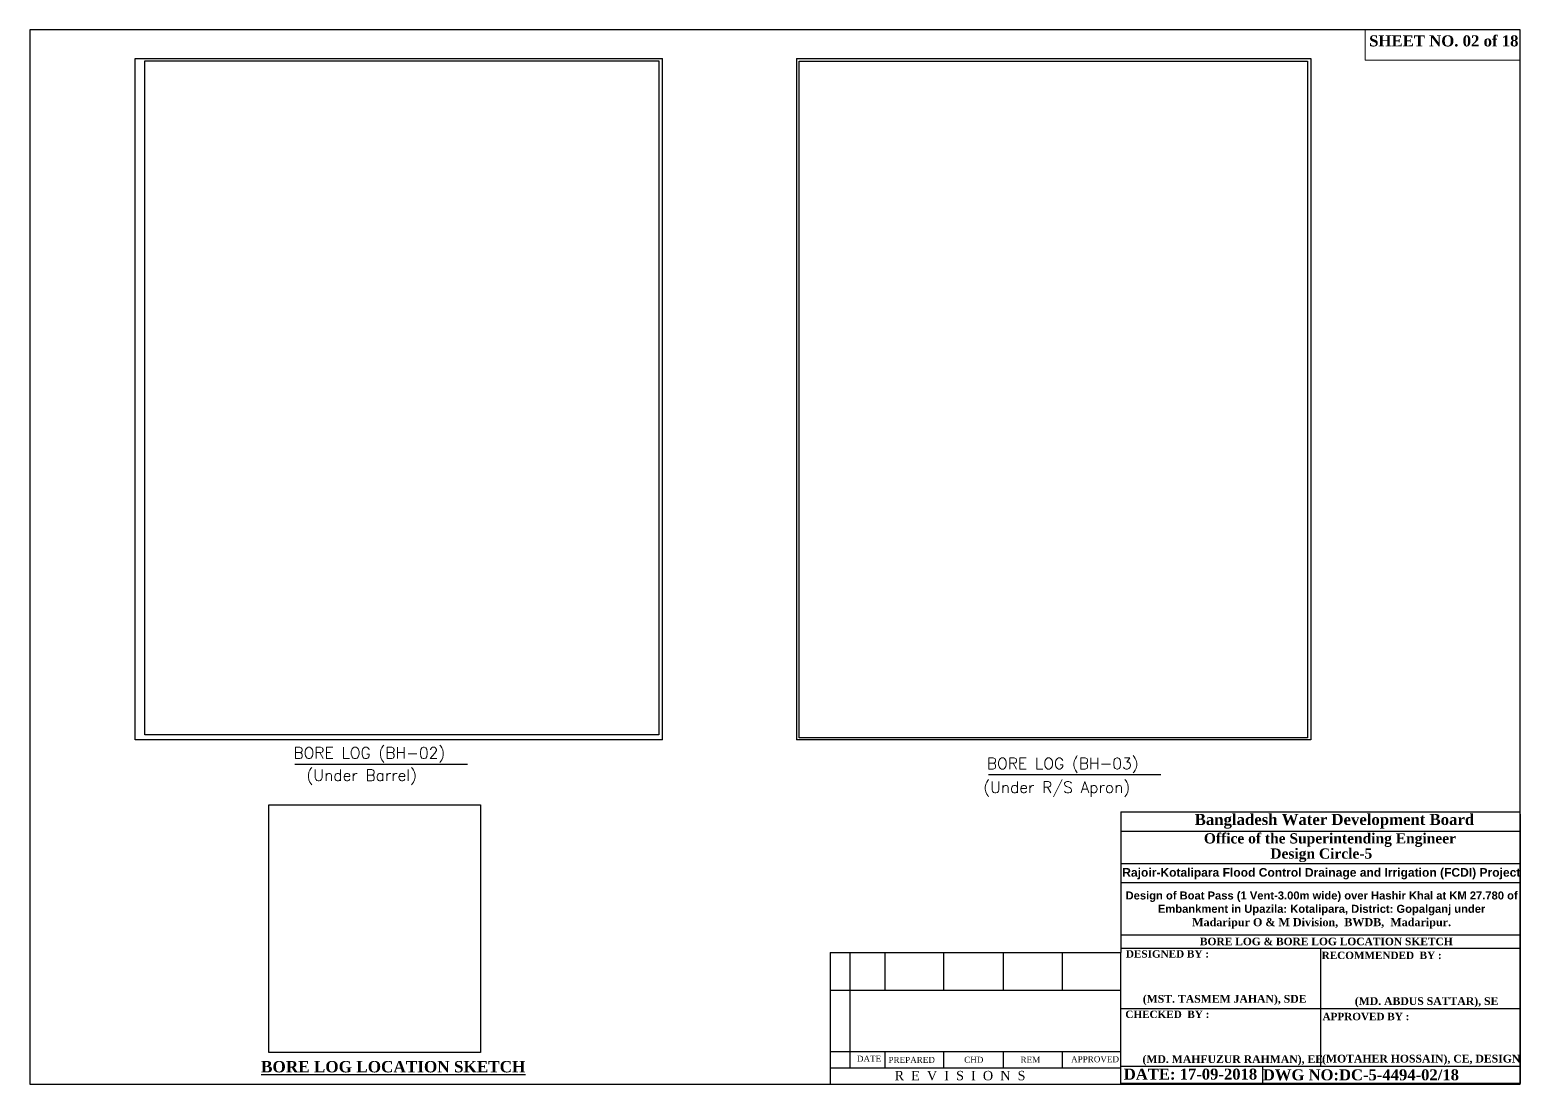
# Model space of a CAD drawing. Extents: x -1206532 to 786809, y -4288605 to 172932.
# Drawn here: x -994935 to -940477, y -4254037 to -4215529 of the extents above; entities that cross this region are included whole.
import ezdxf

# ---------------------------------------------------------------- set-up
doc = ezdxf.new("R2010")
doc.units = 0
doc.header["$LTSCALE"] = 300
doc.header["$MEASUREMENT"] = 0
doc.layers.add('Left Bank Profile', color=7, linetype='CONTINUOUS', lineweight=25)
doc.layers.add('Other line', color=7, linetype='CONTINUOUS', lineweight=15)
doc.layers.add('LINE', color=7, linetype='CONTINUOUS')
doc.styles.add('BIG', font='ROMANT.SHX')
doc.styles.add('SMALL', font='ROMANS.SHX')
picture_1 = doc.add_image_def('image4.jpg', size_in_pixel=(2766, 3625))
picture_2 = doc.add_image_def('image5.jpg', size_in_pixel=(2749, 3656))
picture_3 = doc.add_image_def('image6.jpg', size_in_pixel=(349, 408))

msp = doc.modelspace()

# ---------------------------------------------------------------- linework, layer by layer
at = {"layer": 'Left Bank Profile'}
msp.add_lwpolyline([(-968113.33, -4254036.671), (-940480.743, -4254036.671)], dxfattribs=at)
at = {"layer": 'LINE'}
for p, q in [((-985245.872, -4242345.788), (-978946.872, -4242345.788)), ((-959908.127, -4242731.711), (-953609.127, -4242731.711))]:
    msp.add_line(p, q, dxfattribs=at)
at = {"layer": 'LINE', "lineweight": 25}
for p, q in [((-955071.114, -4244092.057), (-940480.743, -4244092.057)), ((-955071.114, -4244092.057), (-955071.114, -4249223.087)), ((-940480.743, -4244179.183), (-940480.743, -4254014.171)), ((-955071.114, -4244800.502), (-940480.743, -4244800.502)), ((-955071.114, -4245975.6), (-940480.743, -4245975.6)), ((-955071.114, -4245975.6), (-940480.743, -4245975.6)), ((-955071.114, -4245975.6), (-940480.743, -4245975.6)), ((-955071.114, -4245975.6), (-940480.743, -4245975.6)), ((-955071.114, -4246668.947), (-940480.743, -4246668.947)), ((-955071.114, -4246668.947), (-940480.743, -4246668.947)), ((-955071.114, -4246668.947), (-940480.743, -4246668.947)), ((-955071.114, -4246668.947), (-940480.743, -4246668.947)), ((-955071.114, -4248576.343), (-940480.743, -4248576.343)), ((-965689.887, -4249223.087), (-955071.114, -4249223.087)), ((-965689.887, -4249223.087), (-965689.887, -4254014.171)), ((-964974.499, -4249223.087), (-964974.499, -4253445.113)), ((-964974.499, -4249223.087), (-964974.499, -4253445.113)), ((-964974.499, -4249223.087), (-964974.499, -4253445.113)), ((-964974.499, -4249223.087), (-964974.499, -4253445.113)), ((-963689.282, -4249245.818), (-963689.282, -4250603.75)), ((-961533.548, -4250603.75), (-961533.548, -4249222.963)), ((-959361.53, -4250603.75), (-959361.53, -4249222.963)), ((-957198.169, -4250603.75), (-957198.169, -4249242.307)), ((-957127.267, -4249223.087), (-955071.114, -4249223.087)), ((-955071.114, -4249070.606), (-940480.743, -4249070.606)), ((-955071.114, -4254014.171), (-955071.114, -4249223.087)), ((-947775.928, -4249070.606), (-947775.928, -4253375.587)), ((-965689.887, -4250603.75), (-955178.562, -4250603.75)), ((-964941.72, -4250603.75), (-955071.114, -4250603.75)), ((-955071.114, -4251274.736), (-940480.743, -4251274.736)), ((-965689.887, -4252844.825), (-955178.562, -4252844.825)), ((-964941.72, -4252844.825), (-955071.114, -4252844.825)), ((-964941.72, -4252844.825), (-955178.562, -4252844.825)), ((-964941.72, -4252844.825), (-955178.562, -4252844.825)), ((-963689.282, -4252844.825), (-963689.282, -4253445.113)), ((-961533.548, -4253446.514), (-961533.548, -4252844.825)), ((-959361.53, -4253446.514), (-959361.53, -4252844.825)), ((-957198.169, -4253443.208), (-957198.169, -4252844.825)), ((-965689.887, -4253445.113), (-955178.562, -4253445.113)), ((-964941.72, -4253445.113), (-955071.114, -4253445.113)), ((-964941.72, -4253445.113), (-955178.562, -4253445.113)), ((-964941.72, -4253445.113), (-955178.562, -4253445.113)), ((-955071.114, -4253375.587), (-940480.743, -4253375.587)), ((-952170.839, -4253375.587), (-940480.743, -4253375.587)), ((-952170.839, -4253375.587), (-940480.743, -4253375.587)), ((-952170.839, -4253375.587), (-940480.743, -4253375.587)), ((-949892.696, -4253375.587), (-949892.696, -4254019.721)), ((-940480.743, -4254014.171), (-955071.114, -4254014.171)), ((-943449.382, -4254014.171), (-942476.502, -4254014.171))]:
    msp.add_line(p, q, dxfattribs=at)
at = {"layer": 'LINE'}
msp.add_lwpolyline([(-994935.423, -4254036.671), (-940480.743, -4254036.671), (-940480.743, -4215529.433), (-994935.423, -4215529.433)], close=True, dxfattribs=at)
at = {"layer": 'LINE', "lineweight": 9}
msp.add_lwpolyline([(-940480.743, -4215529.433), (-946145.786, -4215529.433), (-946145.786, -4216640.688), (-940480.743, -4216640.688)], close=True, dxfattribs=at)
at = {"layer": 'Other line', "color": 0, "lineweight": 30}
for points in [[(-971820.633, -4241463.156), (-991087.286, -4241463.156), (-991087.286, -4216581.649), (-971820.633, -4216581.649)], [(-971820.633, -4241463.156), (-971820.633, -4216581.649)], [(-966923.128, -4216581.649), (-966923.128, -4241463.156)], [(-966923.128, -4216581.649), (-948129.225, -4216581.649), (-948129.225, -4241463.156), (-966923.128, -4241463.156)]]:
    msp.add_lwpolyline(points, dxfattribs=at)

# ---------------------------------------------------------------- texts
at = {"layer": 'LINE', "style": 'BIG'}
for s, p in [('BORE LOG (BH-02)', (-985303.261, -4242146.303)), ('BORE LOG (BH-03)', (-959965.515, -4242532.225)), ('(Under Barrel)', (-984823.261, -4242962.303)), ('(Under R/S Apron)', (-960095.335, -4243400.462))]:
    msp.add_text(s, height=414.75, dxfattribs=at).set_placement(p)
at = {"layer": 'LINE', "attachment_point": 1}
for s, insert, char_height, width, style in [('{\\fTimes New Roman|b1|i0|c0|p18;SHEET NO. 02 of 18}', (-945996.169, -4215730.49), 405, 5387.55148, 'SMALL'), ('{\\fTimes New Roman|b0|i0|c0|p18; \\fTimes New Roman|b1|i0|c0|p18;\\LBORE LOG LOCATION SKETCH}', (-986643.523, -4253190.489), 414.75, 10023.1664, 'BIG')]:
    msp.add_mtext(s, dxfattribs=dict(at, insert=insert, char_height=char_height, width=width, style=style))
at = {"layer": 'LINE', "lineweight": 25, "attachment_point": 8}
for s, insert, char_height, width in [('{\\fTimes New Roman|b1|i0|c0|p18;Bangladesh Water Development Board}', (-947263.958, -4244707.703), 405, 15742.71171), ('{\\fTimes New Roman|b1|i0|c0|p18;Office of the Superintending Engineer}', (-947429.914, -4245371.679), 374.67541, 14984.13964), ('{\\fTimes New Roman|b1|i0|c0|p18;Design Circle-5}', (-947745.232, -4245927.75), 374.67541, 14984.13964), ('{\\fArial|b1|i0|c0|p34;Rajoir-Kotalipara Flood Control Drainage and Irrigation (FCDI) Project}', (-947744.455, -4246556.297), 315, 14618.67282), ('\\pt0.003352;{\\fArial|b1|i0|c0|p34;Design of Boat Pass (1 Vent-3.00m wide) over Hashir Khal at KM 27.780 of Embankment in Upazila: Kotalipara, District: Gopalganj under \\P\\ptz;\\fTimes New Roman|b1|i0|c0|p18;Madaripur O & M Division,  BWDB,  Madaripur.}', (-947732.951, -4248361.149), 292.5, 15116.65106), ('{\\fTimes New Roman|b1|i0|c0|p18;BORE LOG & BORE LOG LOCATION SKETCH}', (-947561.432, -4248966.268), 277.32979, 13161.32521)]:
    msp.add_mtext(s, dxfattribs=dict(at, insert=insert, char_height=char_height, width=width))
at = {"layer": 'LINE', "lineweight": 25, "attachment_point": 1}
for s, insert, char_height in [('{\\fTimes New Roman|b1|i0|c0|p18;DESIGNED BY :}', (-954884.958, -4249144.233), 270), ('{\\fTimes New Roman|b1|i0|c0|p18;RECOMMENDED  BY :}', (-947730.494, -4249196.288), 270), ('{\\fTimes New Roman|b1|i0|c0|p18;\\C0;(MST. TASMEM JAHAN), SDE}', (-954268.2, -4250777.26), 283.5), ('{\\fTimes New Roman|b1|i0|c0|p18;\\C0;(MD. ABDUS SATTAR), SE}', (-946521.315, -4250859.149), 283.5), ('{\\fTimes New Roman|b1|i0|c0|p18;CHECKED  BY :}', (-954905.019, -4251349.897), 270), ('{\\fTimes New Roman|b1|i0|c0|p18;APPROVED BY :}', (-947699.586, -4251430.402), 270), ('{\\fTimes New Roman|b0|i0|c0|p18;DATE }', (-964712.166, -4252996.457), 219.65555), ('{\\fTimes New Roman|b0|i0|c0|p18;PREPARED\\fTimes New Roman|b1|i0|c0|p18; }', (-963559.361, -4253039.62), 219.65555), ('{\\fTimes New Roman|b0|i0|c0|p18;CHD}', (-960792.415, -4253035.001), 219.65555), ('{\\fTimes New Roman|b0|i0|c0|p18; REM }', (-958816.403, -4253035.001), 219.65555), ('{\\fTimes New Roman|b0|i0|c0|p18;APPROVED}', (-956886.995, -4253016.121), 219.65555), ('{\\fTimes New Roman|b1|i0|c0|p18;\\C0;(MD. MAHFUZUR RAHMAN), EE}', (-954278.734, -4252979.977), 283.5), ('{\\fTimes New Roman|b1|i0|c0|p18;\\C0;(MOTAHER HOSSAIN), CE, DESIGN}', (-947716.086, -4252961.967), 283.5), ('{\\fTimes New Roman|b0|i0|c0|p18;R  E  V  I  S  I  O  N  S}', (-963335.831, -4253550.934), 343.2118), ('{\\fTimes New Roman|b1|i0|c0|p18;DATE: 17-09-2018}', (-954961.281, -4253468.845), 401.9433), ('{\\fTimes New Roman|b1|i0|c0|p18; DWG NO:DC-5-4494-02/18}', (-950032.484, -4253494.212), 401.9433)]:
    msp.add_mtext(s, dxfattribs=dict(at, insert=insert, char_height=char_height))

# ---------------------------------------------------------------- pictures from other files: only their frames are drawn
at = {"layer": 'Other line', "color": 0, "lineweight": 30}
image = msp.add_image(picture_1, insert=(-990732.636, -4241281.647), size_in_units=(18785.672, 24619.689), dxfattribs=at)
image.dxf.flags = 7
image = msp.add_image(picture_2, insert=(-966827.701, -4241389.128), size_in_units=(18583.323, 24714.67), dxfattribs=at)
image.dxf.flags = 7
image = msp.add_image(picture_3, insert=(-986205.663, -4252878.008), size_in_units=(7736.183, 9044.019), dxfattribs=at)
image.dxf.flags = 7

doc.saveas('drawing.dxf')
